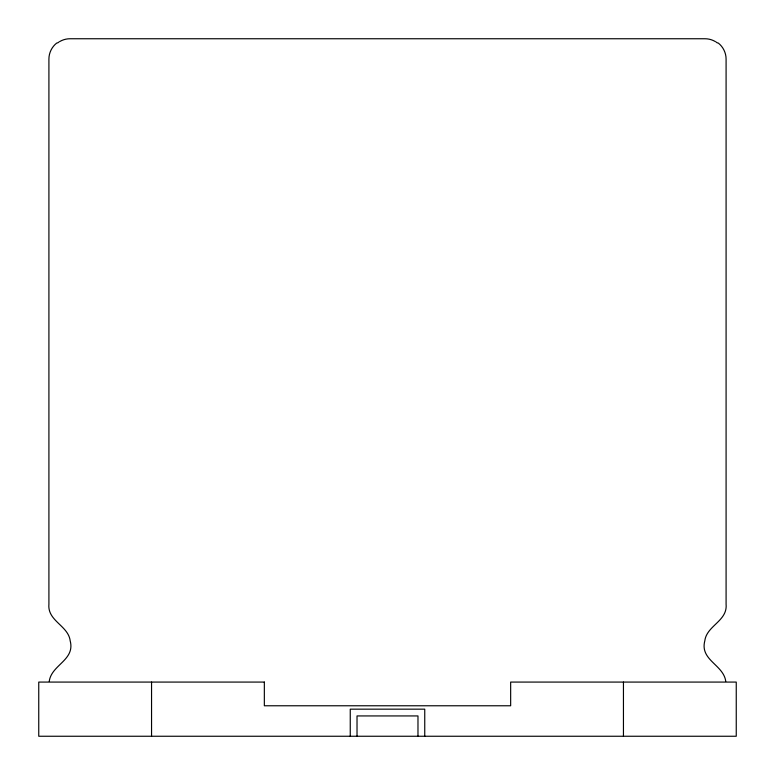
<?xml version="1.0" encoding="UTF-8"?>
<svg xmlns="http://www.w3.org/2000/svg" width="775" height="775" viewBox="0 0 775 775"><rect width="100%" height="100%" fill="white"/><g stroke="black" fill="none" stroke-linecap="round" stroke-linejoin="round"><path stroke-width="1.16" d="M49.232 681.487C51.295 664.756 75.32 660.271 70.196 640.857C68.345 625.58 47.275 621.037 48.912 604.2L48.912 59.065C48.912 52.836 51.915 46.742 56.856 42.945M718.144 42.945C723.085 46.742 726.088 52.836 726.088 59.065L726.088 604.2C727.725 621.037 706.655 625.58 704.804 640.857C699.68 660.271 723.705 664.756 725.768 681.487M623.449 682.077L623.449 736.25M424.748 736.25L424.748 709.164L350.252 709.164L350.252 736.25M417.977 736.25L417.977 715.935L357.023 715.935L357.023 736.25M151.551 682.077L151.551 736.25M715.141 41.472A20.315 20.315 0 0 0 704.988 38.75L70.012 38.75A20.315 20.315 0 0 0 59.859 41.472M715.897 41.928A20.315 20.315 0 0 1 717.35 42.945M57.65 42.945A20.315 20.315 0 0 1 59.103 41.928M264.343 682.077L38.75 682.077L38.75 736.25L736.25 736.25L736.25 682.077L510.657 682.077L510.657 705.773L264.343 705.773L264.343 682.077"/></g></svg>
